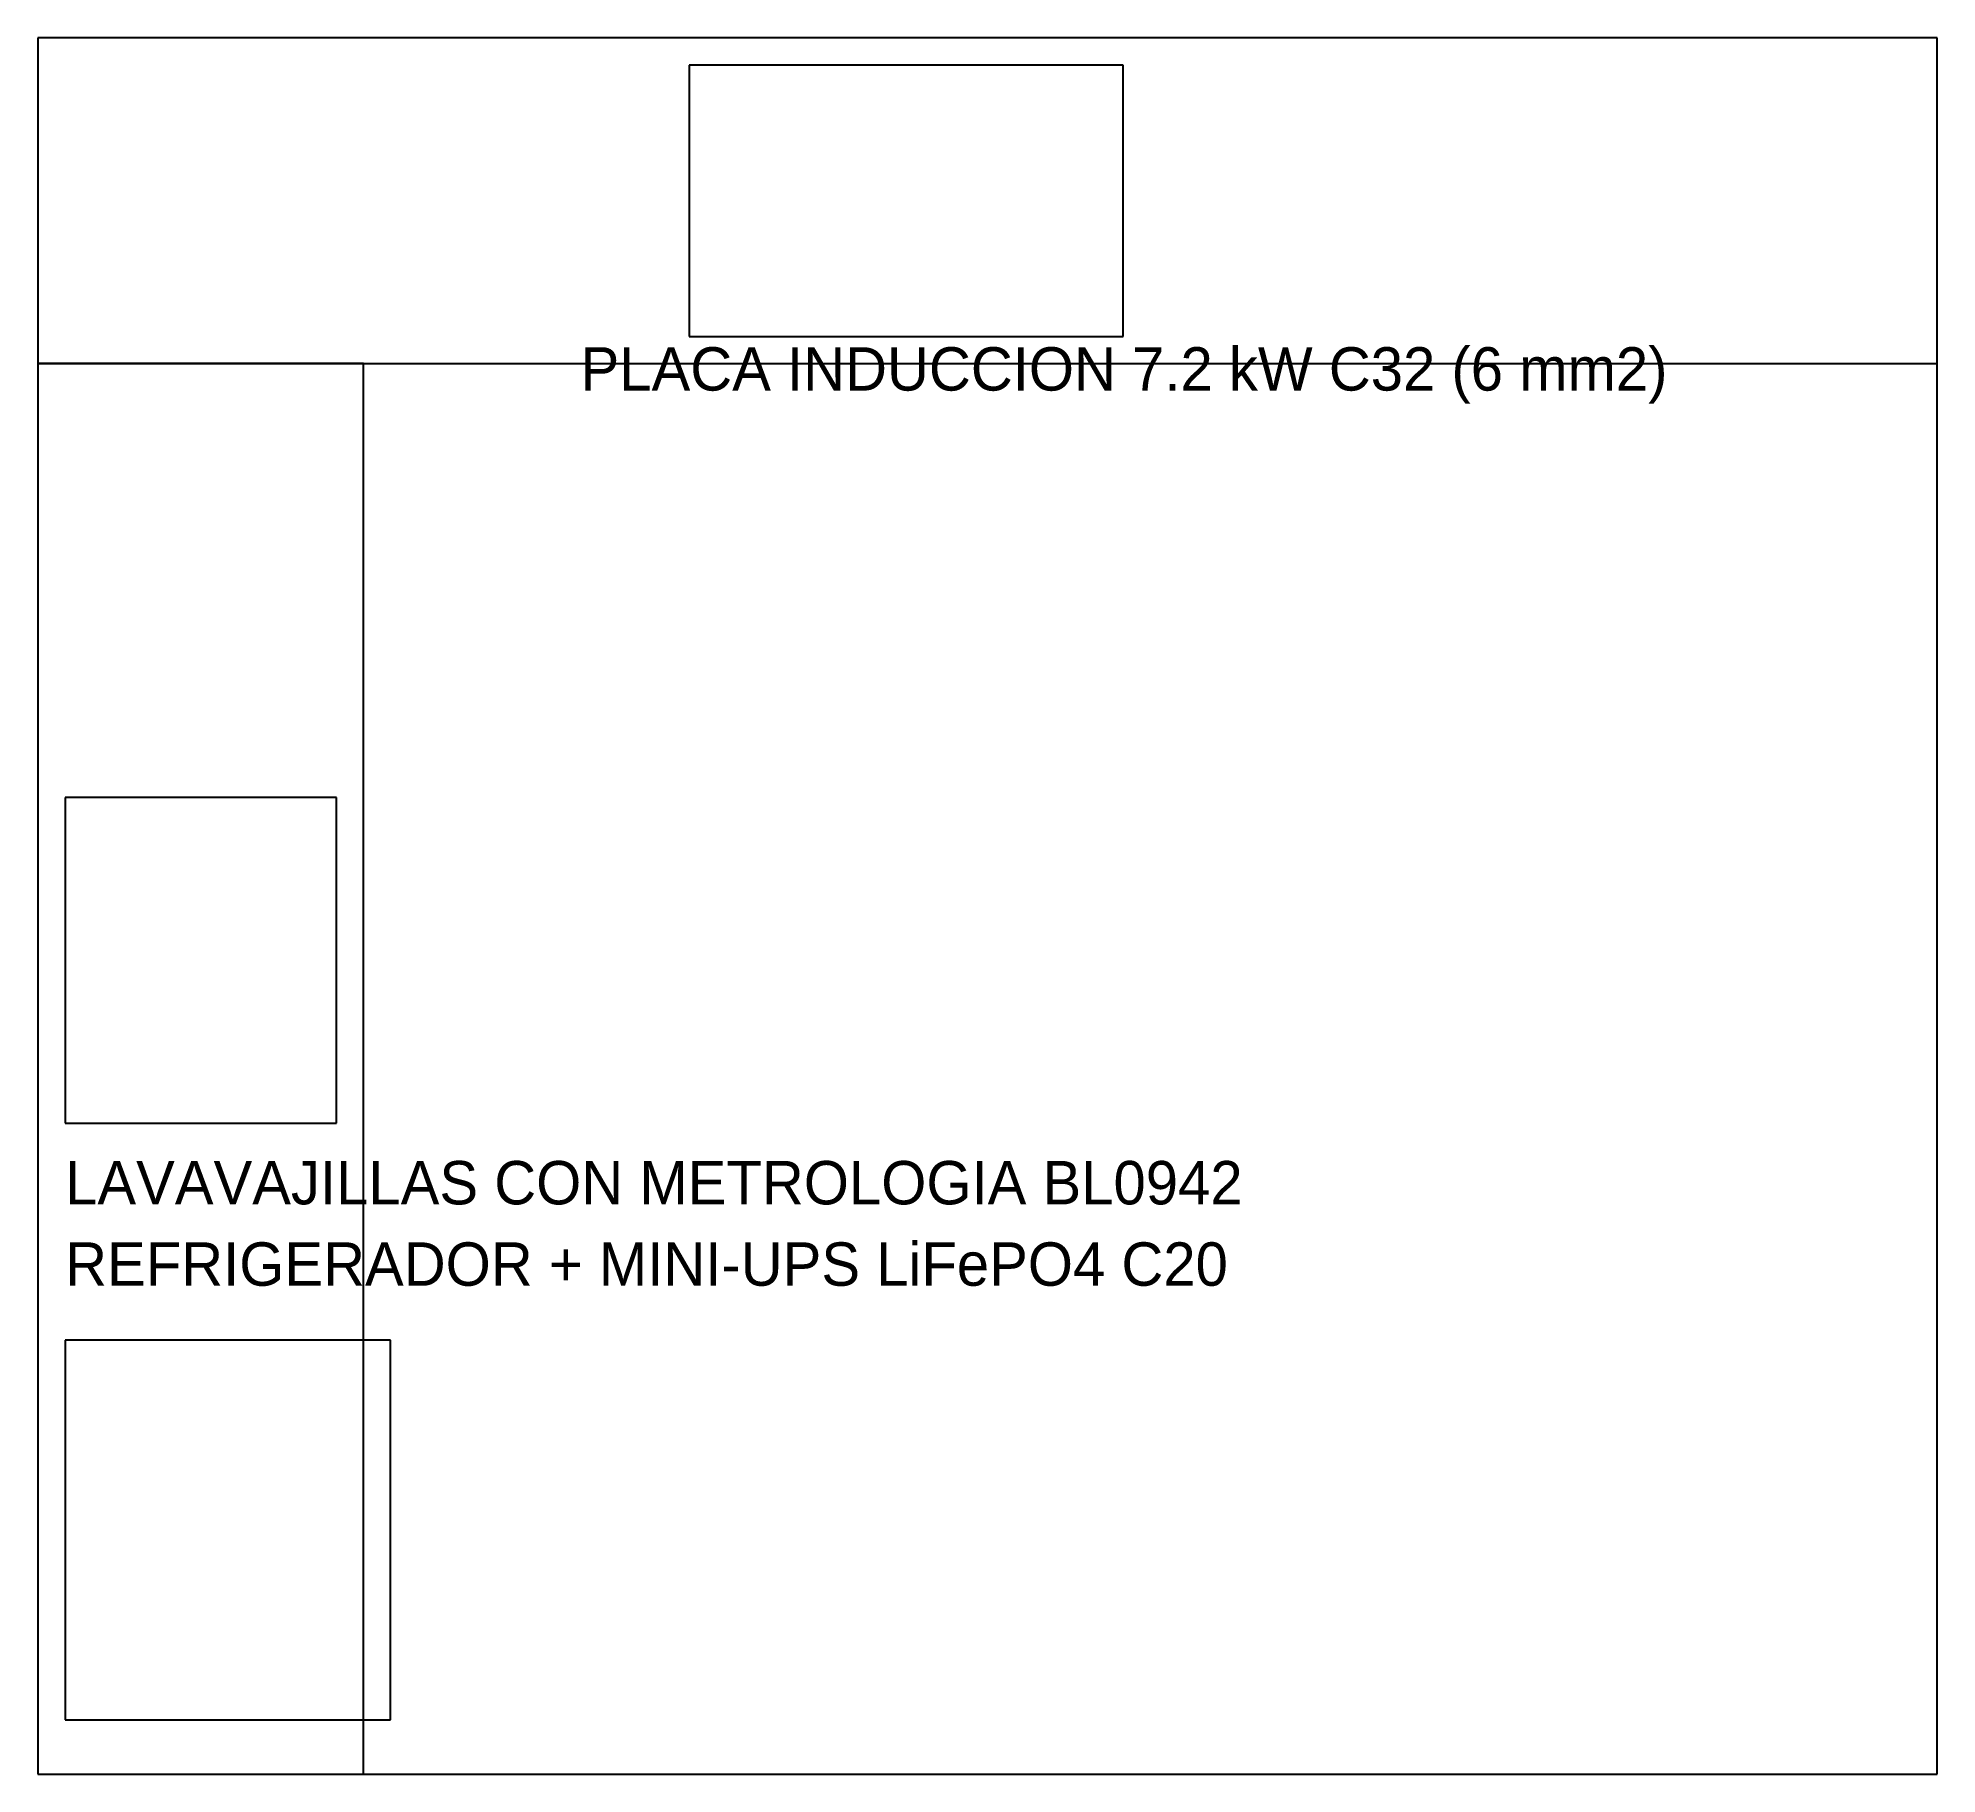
# Model space of a CAD drawing. Extents: x 0 to 3500, y 0 to 3200.
import ezdxf

# ---------------------------------------------------------------- set-up
doc = ezdxf.new("R2010")
doc.units = 0

msp = doc.modelspace()

# ---------------------------------------------------------------- linework, layer by layer
at = {"layer": 'BANCADA', "color": 4}
for p, q in [((3500, 3200), (0, 3200)), ((0, 3200), (0, 2600)), ((3500, 2600), (3500, 3200)), ((0, 2600), (3500, 2600)), ((600, 2600), (0, 2600)), ((0, 2600), (0, 0)), ((600, 0), (600, 2600)), ((0, 0), (600, 0))]:
    msp.add_line(p, q, dxfattribs=at)
at = {"layer": 'INDUCCION_C32', "color": 1}
for p, q in [((2000, 3150), (1200, 3150)), ((1200, 3150), (1200, 2650)), ((2000, 2650), (2000, 3150)), ((1200, 2650), (2000, 2650))]:
    msp.add_line(p, q, dxfattribs=at)
at = {"layer": 'LAVAVAJILLAS', "color": 5}
for p, q in [((550, 1800), (50, 1800)), ((50, 1800), (50, 1200)), ((550, 1200), (550, 1800)), ((50, 1200), (550, 1200))]:
    msp.add_line(p, q, dxfattribs=at)
at = {"layer": 'MUROS_COCINA', "color": 7}
for p, q in [((3500, 3200), (0, 3200)), ((0, 3200), (0, 0)), ((3500, 0), (3500, 3200)), ((0, 0), (3500, 0))]:
    msp.add_line(p, q, dxfattribs=at)
at = {"layer": 'REFRIGERADOR_UPS', "color": 3}
for p, q in [((650, 800), (50, 800)), ((50, 800), (50, 100)), ((650, 100), (650, 800)), ((50, 100), (650, 100))]:
    msp.add_line(p, q, dxfattribs=at)

# ---------------------------------------------------------------- texts
at = {"layer": 'TEXTOS', "color": 1}
msp.add_text('PLACA INDUCCION 7.2 kW C32 (6 mm2)', height=80, dxfattribs=at).set_placement((1000, 2550))
at = {"layer": 'TEXTOS', "color": 5}
msp.add_text('LAVAVAJILLAS CON METROLOGIA BL0942', height=80, dxfattribs=at).set_placement((50, 1050))
at = {"layer": 'TEXTOS', "color": 3}
msp.add_text('REFRIGERADOR + MINI-UPS LiFePO4 C20', height=80, dxfattribs=at).set_placement((50, 900))

doc.saveas('drawing.dxf')
